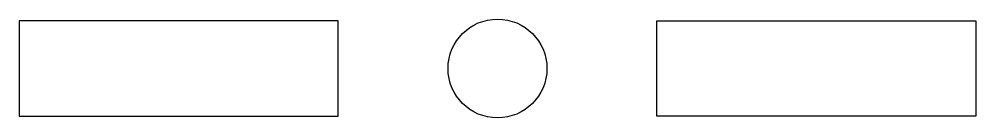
# Model space of a CAD drawing. Header units: millimetres. Extents: x 0 to 30, y -0.1 to 3.
import ezdxf

# ---------------------------------------------------------------- set-up
doc = ezdxf.new("R2010")
doc.units = ezdxf.units.MM
doc.layers.get('0').update_dxf_attribs({"lineweight": 25, "true_color": 0xffffff})
doc.layers.add('Cut', color=5, linetype='Continuous', lineweight=25, true_color=0x0000ff)

# ---------------------------------------------------------------- blocks, each defined once
blk = doc.blocks.new('Slot')
at = {"layer": 'Cut'}
for p, q in [((-5, 3), (-15, 3)), ((-15, 3), (-15, 0)), ((-5, 0), (-5, 3)), ((5, 0), (5, 3)), ((5, 3), (15, 3)), ((15, 3), (15, 0)), ((-15, 0), (-5, 0)), ((15, 0), (5, 0))]:
    blk.add_line(p, q, dxfattribs=at)
blk.add_circle((0, 1.5), 1.55, dxfattribs=at)

msp = doc.modelspace()

# ---------------------------------------------------------------- block references
msp.add_blockref('Slot', (15, 0))

doc.saveas('drawing.dxf')
